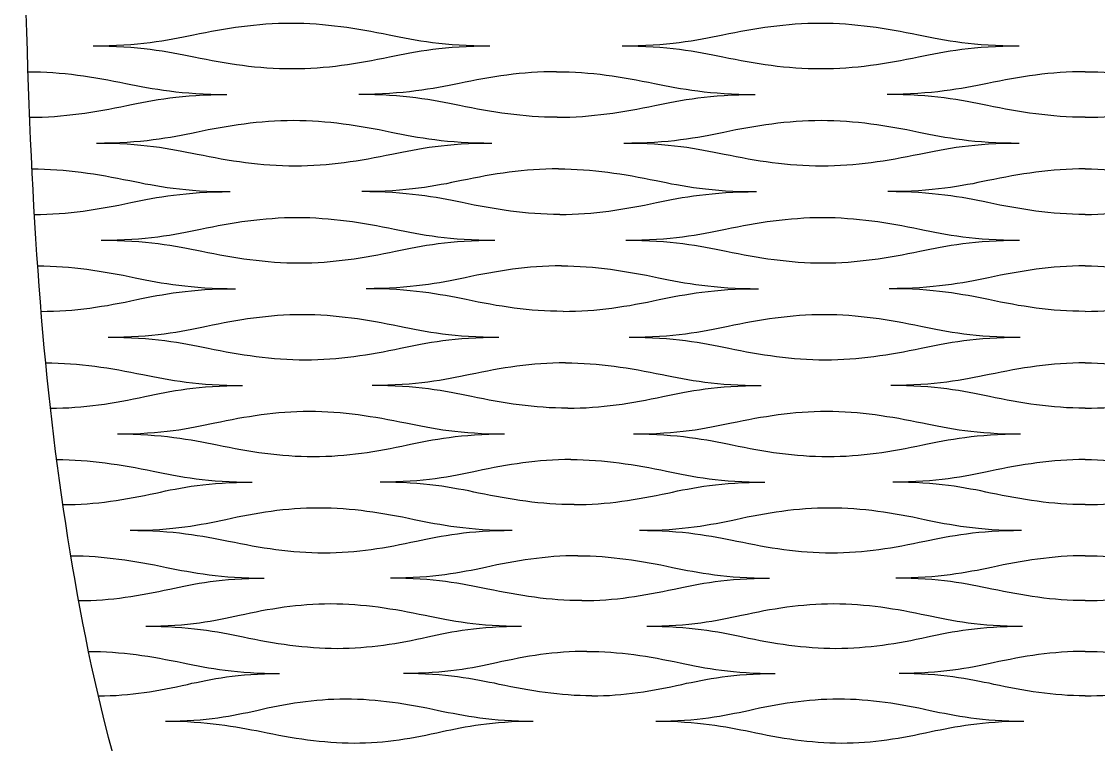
# Model space of a CAD drawing. Extents: x -15.8 to 22.7, y 5.7 to 11.5.
# Drawn here: x 1.312 to 3.404, y 7.133 to 8.537 of the extents above; entities that cross this region are included whole.
import ezdxf

# ---------------------------------------------------------------- set-up
doc = ezdxf.new("R2010")
doc.units = 0
doc.layers.add('DEFAULT', color=7, linetype='CONTINUOUS')

msp = doc.modelspace()

# ---------------------------------------------------------------- linework, layer by layer
at = {"layer": 'DEFAULT'}
for points, knots in [([(1.3125, 9.8123), (1.3125, 8.6318), (1.3125, 8.0416), (1.4158, 7.4513), (1.5191, 6.861), (1.7257, 6.2708), (2.552, 5.6805)], [0, 0, 0, 0, 1, 1, 1, 2, 2, 2, 2]), ([(1.4513, 8.4898), (1.5381, 8.4898), (1.5953, 8.5005), (1.6463, 8.5112), (1.7087, 8.5242), (1.7697, 8.5341), (1.8359, 8.5341), (1.9022, 8.5341), (1.9636, 8.5242), (2.0264, 8.5112), (2.0778, 8.5005), (2.1354, 8.4898), (2.2222, 8.4898)], [0, 0, 0, 0, 1, 1, 1, 2, 2, 2, 3, 3, 3, 4, 4, 4, 4]), ([(2.4791, 8.4898), (2.5658, 8.4898), (2.6232, 8.5005), (2.6743, 8.5112), (2.7368, 8.5242), (2.7979, 8.5341), (2.8642, 8.5341), (2.9305, 8.5341), (2.9917, 8.5242), (3.0544, 8.5112), (3.1057, 8.5005), (3.1632, 8.4898), (3.2499, 8.4898)], [0, 0, 0, 0, 1, 1, 1, 2, 2, 2, 3, 3, 3, 4, 4, 4, 4]), ([(1.4513, 8.4898), (1.5381, 8.4898), (1.5959, 8.479), (1.6474, 8.4684), (1.7104, 8.4554), (1.7718, 8.4455), (1.8379, 8.4455), (1.9041, 8.4455), (1.965, 8.4554), (2.0272, 8.4684), (2.0782, 8.479), (2.1354, 8.4898), (2.2222, 8.4898)], [0, 0, 0, 0, 1, 1, 1, 2, 2, 2, 3, 3, 3, 4, 4, 4, 4]), ([(2.4791, 8.4898), (2.5658, 8.4898), (2.6234, 8.479), (2.6748, 8.4684), (2.7375, 8.4554), (2.7987, 8.4455), (2.8649, 8.4455), (2.9311, 8.4455), (2.9921, 8.4554), (3.0546, 8.4684), (3.1058, 8.479), (3.1632, 8.4898), (3.2499, 8.4898)], [0, 0, 0, 0, 1, 1, 1, 2, 2, 2, 3, 3, 3, 4, 4, 4, 4]), ([(1.3247, 8.4396), (1.3909, 8.4396), (1.4523, 8.4297), (1.5153, 8.4168), (1.5668, 8.4061), (1.6245, 8.3954), (1.7111, 8.3954)], [0, 0, 0, 0, 1, 1, 1, 2, 2, 2, 2]), ([(2.3515, 8.4396), (2.2854, 8.4396), (2.2244, 8.4297), (2.1622, 8.4168), (2.1113, 8.4061), (2.0541, 8.3954), (1.9676, 8.3954)], [0, 0, 0, 0, 1, 1, 1, 2, 2, 2, 2]), ([(2.3515, 8.4396), (2.4177, 8.4396), (2.479, 8.4297), (2.5417, 8.4168), (2.593, 8.4061), (2.6505, 8.3954), (2.7371, 8.3954)], [0, 0, 0, 0, 1, 1, 1, 2, 2, 2, 2]), ([(3.3784, 8.4396), (3.3122, 8.4396), (3.2511, 8.4297), (3.1886, 8.4168), (3.1375, 8.4061), (3.0802, 8.3954), (2.9936, 8.3954)], [0, 0, 0, 0, 1, 1, 1, 2, 2, 2, 2]), ([(3.3784, 8.4396), (3.4446, 8.4396), (3.5056, 8.4297), (3.5681, 8.4168), (3.6193, 8.4061), (3.6766, 8.3954), (3.7631, 8.3954)], [0, 0, 0, 0, 1, 1, 1, 2, 2, 2, 2]), ([(1.3279, 8.3511), (1.394, 8.3511), (1.4546, 8.361), (1.5167, 8.374), (1.5675, 8.3846), (1.6245, 8.3954), (1.7111, 8.3954)], [0, 0, 0, 0, 1, 1, 1, 2, 2, 2, 2]), ([(2.3531, 8.3511), (2.2871, 8.3511), (2.2259, 8.361), (2.1631, 8.374), (2.1118, 8.3846), (2.0541, 8.3954), (1.9676, 8.3954)], [0, 0, 0, 0, 1, 1, 1, 2, 2, 2, 2]), ([(2.3531, 8.3511), (2.4192, 8.3511), (2.48, 8.361), (2.5423, 8.374), (2.5933, 8.3846), (2.6505, 8.3954), (2.7371, 8.3954)], [0, 0, 0, 0, 1, 1, 1, 2, 2, 2, 2]), ([(3.3784, 8.3511), (3.3123, 8.3511), (3.2513, 8.361), (3.1888, 8.374), (3.1376, 8.3846), (3.0802, 8.3954), (2.9936, 8.3954)], [0, 0, 0, 0, 1, 1, 1, 2, 2, 2, 2]), ([(3.3784, 8.3511), (3.4445, 8.3511), (3.5055, 8.361), (3.568, 8.374), (3.6192, 8.3846), (3.6766, 8.3954), (3.7631, 8.3954)], [0, 0, 0, 0, 1, 1, 1, 2, 2, 2, 2]), ([(1.4578, 8.301), (1.5442, 8.301), (1.6011, 8.3117), (1.6519, 8.3223), (1.7139, 8.3353), (1.7746, 8.3452), (1.8407, 8.3452), (1.9067, 8.3452), (1.968, 8.3353), (2.0307, 8.3223), (2.0821, 8.3117), (2.1396, 8.301), (2.226, 8.301)], [0, 0, 0, 0, 1, 1, 1, 2, 2, 2, 3, 3, 3, 4, 4, 4, 4]), ([(2.4821, 8.301), (2.5685, 8.301), (2.6256, 8.3117), (2.6766, 8.3223), (2.7388, 8.3353), (2.7997, 8.3452), (2.8658, 8.3452), (2.9319, 8.3452), (2.993, 8.3353), (3.0554, 8.3223), (3.1066, 8.3117), (3.1639, 8.301), (3.2503, 8.301)], [0, 0, 0, 0, 1, 1, 1, 2, 2, 2, 3, 3, 3, 4, 4, 4, 4]), ([(1.4578, 8.301), (1.5442, 8.301), (1.602, 8.2902), (1.6535, 8.2796), (1.7164, 8.2666), (1.7777, 8.2568), (1.8437, 8.2568), (1.9096, 8.2568), (1.9701, 8.2666), (2.032, 8.2796), (2.0827, 8.2902), (2.1396, 8.301), (2.226, 8.301)], [0, 0, 0, 0, 1, 1, 1, 2, 2, 2, 3, 3, 3, 4, 4, 4, 4]), ([(2.4821, 8.301), (2.5685, 8.301), (2.626, 8.2902), (2.6772, 8.2796), (2.7398, 8.2666), (2.8009, 8.2568), (2.8668, 8.2568), (2.9327, 8.2568), (2.9935, 8.2666), (3.0558, 8.2796), (3.1067, 8.2902), (3.1639, 8.301), (3.2503, 8.301)], [0, 0, 0, 0, 1, 1, 1, 2, 2, 2, 3, 3, 3, 4, 4, 4, 4]), ([(1.3324, 8.2509), (1.3983, 8.2509), (1.4597, 8.241), (1.5226, 8.228), (1.5741, 8.2174), (1.6317, 8.2066), (1.7179, 8.2066)], [0, 0, 0, 0, 1, 1, 1, 2, 2, 2, 2]), ([(2.3554, 8.2509), (2.2895, 8.2509), (2.2289, 8.241), (2.167, 8.228), (2.1164, 8.2174), (2.0596, 8.2066), (1.9734, 8.2066)], [0, 0, 0, 0, 1, 1, 1, 2, 2, 2, 2]), ([(2.3554, 8.2509), (2.4213, 8.2509), (2.4824, 8.241), (2.545, 8.228), (2.5962, 8.2174), (2.6535, 8.2066), (2.7397, 8.2066)], [0, 0, 0, 0, 1, 1, 1, 2, 2, 2, 2]), ([(3.3784, 8.2509), (3.3124, 8.2509), (3.2516, 8.241), (3.1894, 8.228), (3.1385, 8.2174), (3.0814, 8.2066), (2.9952, 8.2066)], [0, 0, 0, 0, 1, 1, 1, 2, 2, 2, 2]), ([(3.3784, 8.2509), (3.4443, 8.2509), (3.5052, 8.241), (3.5674, 8.228), (3.6183, 8.2174), (3.6753, 8.2066), (3.7616, 8.2066)], [0, 0, 0, 0, 1, 1, 1, 2, 2, 2, 2]), ([(1.3371, 8.1624), (1.4029, 8.1624), (1.4631, 8.1723), (1.5247, 8.1853), (1.5751, 8.1959), (1.6317, 8.2066), (1.7179, 8.2066)], [0, 0, 0, 0, 1, 1, 1, 2, 2, 2, 2]), ([(2.3578, 8.1624), (2.292, 8.1624), (2.231, 8.1723), (2.1684, 8.1853), (2.1171, 8.1959), (2.0596, 8.2066), (1.9734, 8.2066)], [0, 0, 0, 0, 1, 1, 1, 2, 2, 2, 2]), ([(2.3578, 8.1624), (2.4235, 8.1624), (2.484, 8.1723), (2.5459, 8.1853), (2.5966, 8.1959), (2.6535, 8.2066), (2.7397, 8.2066)], [0, 0, 0, 0, 1, 1, 1, 2, 2, 2, 2]), ([(3.3784, 8.1624), (3.3126, 8.1624), (3.2519, 8.1723), (3.1896, 8.1853), (3.1386, 8.1959), (3.0814, 8.2066), (2.9952, 8.2066)], [0, 0, 0, 0, 1, 1, 1, 2, 2, 2, 2]), ([(3.3784, 8.1624), (3.4442, 8.1624), (3.5049, 8.1723), (3.5672, 8.1853), (3.6181, 8.1959), (3.6753, 8.2066), (3.7616, 8.2066)], [0, 0, 0, 0, 1, 1, 1, 2, 2, 2, 2]), ([(1.4672, 8.1123), (1.5532, 8.1123), (1.6097, 8.123), (1.6601, 8.1337), (1.7216, 8.1466), (1.7819, 8.1565), (1.8477, 8.1565), (1.9134, 8.1565), (1.9746, 8.1466), (2.0371, 8.1337), (2.0884, 8.123), (2.1457, 8.1123), (2.2317, 8.1123)], [0, 0, 0, 0, 1, 1, 1, 2, 2, 2, 3, 3, 3, 4, 4, 4, 4]), ([(2.4865, 8.1123), (2.5725, 8.1123), (2.6293, 8.123), (2.6799, 8.1337), (2.7418, 8.1466), (2.8024, 8.1565), (2.8681, 8.1565), (2.9339, 8.1565), (2.9948, 8.1466), (3.057, 8.1337), (3.1079, 8.123), (3.165, 8.1123), (3.251, 8.1123)], [0, 0, 0, 0, 1, 1, 1, 2, 2, 2, 3, 3, 3, 4, 4, 4, 4]), ([(1.4672, 8.1123), (1.5532, 8.1123), (1.6109, 8.1016), (1.6624, 8.091), (1.7253, 8.078), (1.7864, 8.0681), (1.852, 8.0681), (1.9176, 8.0681), (1.9776, 8.078), (2.039, 8.091), (2.0892, 8.1016), (2.1457, 8.1123), (2.2317, 8.1123)], [0, 0, 0, 0, 1, 1, 1, 2, 2, 2, 3, 3, 3, 4, 4, 4, 4]), ([(2.4865, 8.1123), (2.5725, 8.1123), (2.6298, 8.1016), (2.6809, 8.091), (2.7432, 8.078), (2.804, 8.0681), (2.8696, 8.0681), (2.9352, 8.0681), (2.9955, 8.078), (3.0574, 8.091), (3.1081, 8.1016), (3.165, 8.1123), (3.251, 8.1123)], [0, 0, 0, 0, 1, 1, 1, 2, 2, 2, 3, 3, 3, 4, 4, 4, 4]), ([(1.3436, 8.0623), (1.4092, 8.0623), (1.4705, 8.0524), (1.5333, 8.0394), (1.5847, 8.0288), (1.6422, 8.0181), (1.7279, 8.0181)], [0, 0, 0, 0, 1, 1, 1, 2, 2, 2, 2]), ([(2.361, 8.0623), (2.2954, 8.0623), (2.2353, 8.0524), (2.174, 8.0394), (2.1238, 8.0288), (2.0675, 8.0181), (1.9818, 8.0181)], [0, 0, 0, 0, 1, 1, 1, 2, 2, 2, 2]), ([(2.361, 8.0623), (2.4266, 8.0623), (2.4875, 8.0524), (2.5498, 8.0394), (2.6008, 8.0288), (2.6579, 8.0181), (2.7436, 8.0181)], [0, 0, 0, 0, 1, 1, 1, 2, 2, 2, 2]), ([(3.3784, 8.0623), (3.3128, 8.0623), (3.2523, 8.0524), (3.1905, 8.0394), (3.1399, 8.0288), (3.0832, 8.0181), (2.9975, 8.0181)], [0, 0, 0, 0, 1, 1, 1, 2, 2, 2, 2]), ([(3.3784, 8.0623), (3.4439, 8.0623), (3.5045, 8.0524), (3.5663, 8.0394), (3.6169, 8.0288), (3.6736, 8.0181), (3.7593, 8.0181)], [0, 0, 0, 0, 1, 1, 1, 2, 2, 2, 2]), ([(1.3504, 7.974), (1.4157, 7.974), (1.4753, 7.9838), (1.5363, 7.9968), (1.5861, 8.0074), (1.6422, 8.0181), (1.7279, 8.0181)], [0, 0, 0, 0, 1, 1, 1, 2, 2, 2, 2]), ([(2.3644, 7.974), (2.299, 7.974), (2.2383, 7.9838), (2.1759, 7.9968), (2.1248, 8.0074), (2.0675, 8.0181), (1.9818, 8.0181)], [0, 0, 0, 0, 1, 1, 1, 2, 2, 2, 2]), ([(2.3644, 7.974), (2.4297, 7.974), (2.4897, 7.9838), (2.5511, 7.9968), (2.6014, 8.0074), (2.6579, 8.0181), (2.7436, 8.0181)], [0, 0, 0, 0, 1, 1, 1, 2, 2, 2, 2]), ([(3.3784, 7.974), (3.313, 7.974), (3.2527, 7.9838), (3.1908, 7.9968), (3.1401, 8.0074), (3.0832, 8.0181), (2.9975, 8.0181)], [0, 0, 0, 0, 1, 1, 1, 2, 2, 2, 2]), ([(3.3784, 7.974), (3.4437, 7.974), (3.5041, 7.9838), (3.566, 7.9968), (3.6167, 8.0074), (3.6736, 8.0181), (3.7593, 8.0181)], [0, 0, 0, 0, 1, 1, 1, 2, 2, 2, 2]), ([(1.4807, 7.9239), (1.5661, 7.9239), (1.6219, 7.9346), (1.6718, 7.9452), (1.7326, 7.9582), (1.7924, 7.9681), (1.8577, 7.9681), (1.923, 7.9681), (1.9839, 7.9582), (2.0463, 7.9452), (2.0973, 7.9346), (2.1544, 7.9239), (2.2398, 7.9239)], [0, 0, 0, 0, 1, 1, 1, 2, 2, 2, 3, 3, 3, 4, 4, 4, 4]), ([(2.4928, 7.9239), (2.5782, 7.9239), (2.6345, 7.9346), (2.6847, 7.9452), (2.746, 7.9582), (2.8061, 7.9681), (2.8715, 7.9681), (2.9368, 7.9681), (2.9973, 7.9582), (3.0592, 7.9452), (3.1098, 7.9346), (3.1665, 7.9239), (3.2519, 7.9239)], [0, 0, 0, 0, 1, 1, 1, 2, 2, 2, 3, 3, 3, 4, 4, 4, 4]), ([(1.4807, 7.9239), (1.5661, 7.9239), (1.6237, 7.9132), (1.675, 7.9026), (1.7377, 7.8897), (1.7986, 7.8799), (1.8637, 7.8799), (1.9288, 7.8799), (1.9881, 7.8897), (2.0488, 7.9026), (2.0985, 7.9132), (2.1544, 7.9239), (2.2398, 7.9239)], [0, 0, 0, 0, 1, 1, 1, 2, 2, 2, 3, 3, 3, 4, 4, 4, 4]), ([(2.4928, 7.9239), (2.5782, 7.9239), (2.6352, 7.9132), (2.686, 7.9026), (2.748, 7.8897), (2.8084, 7.8799), (2.8735, 7.8799), (2.9386, 7.8799), (2.9984, 7.8897), (3.0598, 7.9026), (3.11, 7.9132), (3.1665, 7.9239), (3.2519, 7.9239)], [0, 0, 0, 0, 1, 1, 1, 2, 2, 2, 3, 3, 3, 4, 4, 4, 4]), ([(1.3594, 7.874), (1.4245, 7.874), (1.4855, 7.8641), (1.5482, 7.8512), (1.5995, 7.8407), (1.6567, 7.83), (1.7417, 7.83)], [0, 0, 0, 0, 1, 1, 1, 2, 2, 2, 2]), ([(2.3689, 7.874), (2.3038, 7.874), (2.2443, 7.8641), (2.1837, 7.8512), (2.1341, 7.8407), (2.0785, 7.83), (1.9935, 7.83)], [0, 0, 0, 0, 1, 1, 1, 2, 2, 2, 2]), ([(2.3689, 7.874), (2.434, 7.874), (2.4945, 7.8641), (2.5565, 7.8512), (2.6072, 7.8407), (2.6639, 7.83), (2.7489, 7.83)], [0, 0, 0, 0, 1, 1, 1, 2, 2, 2, 2]), ([(3.3784, 7.874), (3.3133, 7.874), (3.2533, 7.8641), (3.192, 7.8512), (3.1418, 7.8407), (3.0857, 7.83), (3.0007, 7.83)], [0, 0, 0, 0, 1, 1, 1, 2, 2, 2, 2]), ([(3.3784, 7.874), (3.4434, 7.874), (3.5035, 7.8641), (3.5648, 7.8512), (3.6149, 7.8407), (3.6711, 7.83), (3.7561, 7.83)], [0, 0, 0, 0, 1, 1, 1, 2, 2, 2, 2]), ([(1.3686, 7.7859), (1.4334, 7.7859), (1.4922, 7.7958), (1.5522, 7.8087), (1.6014, 7.8193), (1.6567, 7.83), (1.7417, 7.83)], [0, 0, 0, 0, 1, 1, 1, 2, 2, 2, 2]), ([(2.3735, 7.7859), (2.3087, 7.7859), (2.2484, 7.7958), (2.1863, 7.8087), (2.1355, 7.8193), (2.0785, 7.83), (1.9935, 7.83)], [0, 0, 0, 0, 1, 1, 1, 2, 2, 2, 2]), ([(2.3735, 7.7859), (2.4383, 7.7859), (2.4976, 7.7958), (2.5583, 7.8087), (2.608, 7.8193), (2.6639, 7.83), (2.7489, 7.83)], [0, 0, 0, 0, 1, 1, 1, 2, 2, 2, 2]), ([(3.3784, 7.7859), (3.3136, 7.7859), (3.2538, 7.7958), (3.1924, 7.8087), (3.1421, 7.8193), (3.0857, 7.83), (3.0007, 7.83)], [0, 0, 0, 0, 1, 1, 1, 2, 2, 2, 2]), ([(3.3784, 7.7859), (3.4431, 7.7859), (3.503, 7.7958), (3.5644, 7.8087), (3.6146, 7.8193), (3.6711, 7.83), (3.7561, 7.83)], [0, 0, 0, 0, 1, 1, 1, 2, 2, 2, 2]), ([(1.4991, 7.736), (1.5837, 7.736), (1.6387, 7.7467), (1.6878, 7.7573), (1.7478, 7.7702), (1.8068, 7.78), (1.8715, 7.78), (1.9363, 7.78), (1.9968, 7.7702), (2.0588, 7.7573), (2.1095, 7.7467), (2.1663, 7.736), (2.2508, 7.736)], [0, 0, 0, 0, 1, 1, 1, 2, 2, 2, 3, 3, 3, 4, 4, 4, 4]), ([(2.5014, 7.736), (2.586, 7.736), (2.6416, 7.7467), (2.6912, 7.7573), (2.7518, 7.7702), (2.8113, 7.78), (2.8761, 7.78), (2.9408, 7.78), (3.0008, 7.7702), (3.0622, 7.7573), (3.1124, 7.7467), (3.1685, 7.736), (3.2531, 7.736)], [0, 0, 0, 0, 1, 1, 1, 2, 2, 2, 3, 3, 3, 4, 4, 4, 4]), ([(1.4991, 7.736), (1.5837, 7.736), (1.641, 7.7253), (1.6922, 7.7148), (1.7546, 7.7019), (1.8151, 7.6921), (1.8795, 7.6921), (1.9439, 7.6921), (2.0024, 7.7019), (2.0622, 7.7148), (2.1111, 7.7253), (2.1663, 7.736), (2.2508, 7.736)], [0, 0, 0, 0, 1, 1, 1, 2, 2, 2, 3, 3, 3, 4, 4, 4, 4]), ([(2.5014, 7.736), (2.586, 7.736), (2.6426, 7.7253), (2.693, 7.7148), (2.7545, 7.7019), (2.8143, 7.6921), (2.8787, 7.6921), (2.9432, 7.6921), (3.0023, 7.7019), (3.063, 7.7148), (3.1127, 7.7253), (3.1685, 7.736), (3.2531, 7.736)], [0, 0, 0, 0, 1, 1, 1, 2, 2, 2, 3, 3, 3, 4, 4, 4, 4]), ([(1.3807, 7.6863), (1.4451, 7.6863), (1.5058, 7.6765), (1.5682, 7.6636), (1.6192, 7.6531), (1.6761, 7.6424), (1.7602, 7.6424)], [0, 0, 0, 0, 1, 1, 1, 2, 2, 2, 2]), ([(2.3795, 7.6863), (2.3152, 7.6863), (2.2565, 7.6765), (2.1967, 7.6636), (2.1479, 7.6531), (2.0932, 7.6424), (2.0091, 7.6424)], [0, 0, 0, 0, 1, 1, 1, 2, 2, 2, 2]), ([(2.3795, 7.6863), (2.4439, 7.6863), (2.504, 7.6765), (2.5655, 7.6636), (2.6158, 7.6531), (2.672, 7.6424), (2.756, 7.6424)], [0, 0, 0, 0, 1, 1, 1, 2, 2, 2, 2]), ([(3.3784, 7.6863), (3.314, 7.6863), (3.2546, 7.6765), (3.194, 7.6636), (3.1444, 7.6531), (3.089, 7.6424), (3.005, 7.6424)], [0, 0, 0, 0, 1, 1, 1, 2, 2, 2, 2]), ([(3.3784, 7.6863), (3.4427, 7.6863), (3.5022, 7.6765), (3.5627, 7.6636), (3.6123, 7.6531), (3.6678, 7.6424), (3.7518, 7.6424)], [0, 0, 0, 0, 1, 1, 1, 2, 2, 2, 2]), ([(1.3928, 7.5986), (1.4568, 7.5986), (1.5145, 7.6084), (1.5735, 7.6212), (1.6217, 7.6318), (1.6761, 7.6424), (1.7602, 7.6424)], [0, 0, 0, 0, 1, 1, 1, 2, 2, 2, 2]), ([(2.3856, 7.5986), (2.3216, 7.5986), (2.2618, 7.6084), (2.2002, 7.6212), (2.1498, 7.6318), (2.0932, 7.6424), (2.0091, 7.6424)], [0, 0, 0, 0, 1, 1, 1, 2, 2, 2, 2]), ([(2.3856, 7.5986), (2.4496, 7.5986), (2.508, 7.6084), (2.5678, 7.6212), (2.6168, 7.6318), (2.672, 7.6424), (2.756, 7.6424)], [0, 0, 0, 0, 1, 1, 1, 2, 2, 2, 2]), ([(3.3784, 7.5986), (3.3144, 7.5986), (3.2553, 7.6084), (3.1946, 7.6212), (3.1449, 7.6318), (3.089, 7.6424), (3.005, 7.6424)], [0, 0, 0, 0, 1, 1, 1, 2, 2, 2, 2]), ([(3.3784, 7.5986), (3.4424, 7.5986), (3.5015, 7.6084), (3.5622, 7.6212), (3.6119, 7.6318), (3.6678, 7.6424), (3.7518, 7.6424)], [0, 0, 0, 0, 1, 1, 1, 2, 2, 2, 2]), ([(1.5233, 7.5488), (1.6068, 7.5488), (1.6608, 7.5595), (1.709, 7.57), (1.7678, 7.5829), (1.8258, 7.5927), (1.8898, 7.5927), (1.9537, 7.5927), (2.0138, 7.5829), (2.0753, 7.57), (2.1257, 7.5595), (2.1819, 7.5488), (2.2653, 7.5488)], [0, 0, 0, 0, 1, 1, 1, 2, 2, 2, 3, 3, 3, 4, 4, 4, 4]), ([(2.5127, 7.5488), (2.5962, 7.5488), (2.6509, 7.5595), (2.6998, 7.57), (2.7595, 7.5829), (2.8182, 7.5927), (2.8822, 7.5927), (2.9461, 7.5927), (3.0055, 7.5829), (3.0661, 7.57), (3.1158, 7.5595), (3.1712, 7.5488), (3.2547, 7.5488)], [0, 0, 0, 0, 1, 1, 1, 2, 2, 2, 3, 3, 3, 4, 4, 4, 4]), ([(1.5233, 7.5488), (1.6068, 7.5488), (1.6638, 7.5382), (1.7145, 7.5278), (1.7766, 7.515), (1.8365, 7.5052), (1.9, 7.5052), (1.9635, 7.5052), (2.021, 7.515), (2.0797, 7.5278), (2.1277, 7.5382), (2.1819, 7.5488), (2.2653, 7.5488)], [0, 0, 0, 0, 1, 1, 1, 2, 2, 2, 3, 3, 3, 4, 4, 4, 4]), ([(2.5127, 7.5488), (2.5962, 7.5488), (2.6522, 7.5382), (2.7021, 7.5278), (2.763, 7.515), (2.8221, 7.5052), (2.8856, 7.5052), (2.9491, 7.5052), (3.0074, 7.515), (3.0672, 7.5278), (3.1161, 7.5382), (3.1712, 7.5488), (3.2547, 7.5488)], [0, 0, 0, 0, 1, 1, 1, 2, 2, 2, 3, 3, 3, 4, 4, 4, 4]), ([(1.4083, 7.4994), (1.4718, 7.4994), (1.5321, 7.4896), (1.594, 7.4768), (1.6446, 7.4664), (1.7011, 7.4558), (1.7839, 7.4558)], [0, 0, 0, 0, 1, 1, 1, 2, 2, 2, 2]), ([(2.3933, 7.4994), (2.3298, 7.4994), (2.2721, 7.4896), (2.2136, 7.4768), (2.1656, 7.4664), (2.112, 7.4558), (2.0292, 7.4558)], [0, 0, 0, 0, 1, 1, 1, 2, 2, 2, 2]), ([(2.3933, 7.4994), (2.4568, 7.4994), (2.5162, 7.4896), (2.577, 7.4768), (2.6268, 7.4664), (2.6823, 7.4558), (2.7651, 7.4558)], [0, 0, 0, 0, 1, 1, 1, 2, 2, 2, 2]), ([(3.3784, 7.4994), (3.3149, 7.4994), (3.2563, 7.4896), (3.1966, 7.4768), (3.1478, 7.4664), (3.0932, 7.4558), (3.0104, 7.4558)], [0, 0, 0, 0, 1, 1, 1, 2, 2, 2, 2]), ([(3.3784, 7.4994), (3.4419, 7.4994), (3.5004, 7.4896), (3.5601, 7.4768), (3.609, 7.4664), (3.6635, 7.4558), (3.7464, 7.4558)], [0, 0, 0, 0, 1, 1, 1, 2, 2, 2, 2]), ([(1.4235, 7.4122), (1.4865, 7.4122), (1.543, 7.4219), (1.6006, 7.4347), (1.6478, 7.4452), (1.7011, 7.4558), (1.7839, 7.4558)], [0, 0, 0, 0, 1, 1, 1, 2, 2, 2, 2]), ([(2.4009, 7.4122), (2.338, 7.4122), (2.2789, 7.4219), (2.2179, 7.4347), (2.168, 7.4452), (2.112, 7.4558), (2.0292, 7.4558)], [0, 0, 0, 0, 1, 1, 1, 2, 2, 2, 2]), ([(2.4009, 7.4122), (2.4639, 7.4122), (2.5213, 7.4219), (2.58, 7.4347), (2.6281, 7.4452), (2.6823, 7.4558), (2.7651, 7.4558)], [0, 0, 0, 0, 1, 1, 1, 2, 2, 2, 2]), ([(3.3784, 7.4122), (3.3154, 7.4122), (3.2572, 7.4219), (3.1973, 7.4347), (3.1483, 7.4452), (3.0932, 7.4558), (3.0104, 7.4558)], [0, 0, 0, 0, 1, 1, 1, 2, 2, 2, 2]), ([(3.3784, 7.4122), (3.4414, 7.4122), (3.4996, 7.4219), (3.5594, 7.4347), (3.6084, 7.4452), (3.6635, 7.4558), (3.7464, 7.4558)], [0, 0, 0, 0, 1, 1, 1, 2, 2, 2, 2]), ([(1.5538, 7.3627), (1.6359, 7.3627), (1.6886, 7.3733), (1.7357, 7.3838), (1.7932, 7.3966), (1.85, 7.4063), (1.913, 7.4063), (1.9759, 7.4063), (2.0353, 7.3966), (2.0962, 7.3838), (2.146, 7.3733), (2.2015, 7.3627), (2.2836, 7.3627)], [0, 0, 0, 0, 1, 1, 1, 2, 2, 2, 3, 3, 3, 4, 4, 4, 4]), ([(2.5269, 7.3627), (2.609, 7.3627), (2.6627, 7.3733), (2.7107, 7.3838), (2.7693, 7.3966), (2.8269, 7.4063), (2.8899, 7.4063), (2.9529, 7.4063), (3.0114, 7.3966), (3.0711, 7.3838), (3.12, 7.3733), (3.1746, 7.3627), (3.2567, 7.3627)], [0, 0, 0, 0, 1, 1, 1, 2, 2, 2, 3, 3, 3, 4, 4, 4, 4]), ([(1.5538, 7.3627), (1.6359, 7.3627), (1.6924, 7.3522), (1.7427, 7.3418), (1.8042, 7.3292), (1.8634, 7.3195), (1.9258, 7.3195), (1.9882, 7.3195), (2.0443, 7.3292), (2.1016, 7.3418), (2.1485, 7.3522), (2.2015, 7.3627), (2.2836, 7.3627)], [0, 0, 0, 0, 1, 1, 1, 2, 2, 2, 3, 3, 3, 4, 4, 4, 4]), ([(2.5269, 7.3627), (2.609, 7.3627), (2.6643, 7.3522), (2.7135, 7.3418), (2.7736, 7.3292), (2.8318, 7.3195), (2.8942, 7.3195), (2.9566, 7.3195), (3.0137, 7.3292), (3.0724, 7.3418), (3.1205, 7.3522), (3.1746, 7.3627), (3.2567, 7.3627)], [0, 0, 0, 0, 1, 1, 1, 2, 2, 2, 3, 3, 3, 4, 4, 4, 4]), ([(1.4429, 7.3137), (1.5053, 7.3137), (1.565, 7.304), (1.6263, 7.2914), (1.6765, 7.281), (1.7323, 7.2705), (1.8136, 7.2705)], [0, 0, 0, 0, 1, 1, 1, 2, 2, 2, 2]), ([(2.4107, 7.3137), (2.3483, 7.3137), (2.2918, 7.304), (2.2347, 7.2914), (2.1879, 7.281), (2.1356, 7.2705), (2.0543, 7.2705)], [0, 0, 0, 0, 1, 1, 1, 2, 2, 2, 2]), ([(2.4107, 7.3137), (2.473, 7.3137), (2.5316, 7.304), (2.5916, 7.2914), (2.6406, 7.281), (2.6953, 7.2705), (2.7765, 7.2705)], [0, 0, 0, 0, 1, 1, 1, 2, 2, 2, 2]), ([(3.3784, 7.3137), (3.316, 7.3137), (3.2585, 7.304), (3.1999, 7.2914), (3.152, 7.281), (3.0985, 7.2705), (3.0173, 7.2705)], [0, 0, 0, 0, 1, 1, 1, 2, 2, 2, 2]), ([(3.3784, 7.3137), (3.4408, 7.3137), (3.4983, 7.304), (3.5568, 7.2914), (3.6047, 7.281), (3.6582, 7.2705), (3.7395, 7.2705)], [0, 0, 0, 0, 1, 1, 1, 2, 2, 2, 2]), ([(1.462, 7.2272), (1.5238, 7.2272), (1.5787, 7.2369), (1.6347, 7.2496), (1.6805, 7.26), (1.7323, 7.2705), (1.8136, 7.2705)], [0, 0, 0, 0, 1, 1, 1, 2, 2, 2, 2]), ([(2.4202, 7.2272), (2.3585, 7.2272), (2.3003, 7.2369), (2.2402, 7.2496), (2.1909, 7.26), (2.1356, 7.2705), (2.0543, 7.2705)], [0, 0, 0, 0, 1, 1, 1, 2, 2, 2, 2]), ([(2.4202, 7.2272), (2.482, 7.2272), (2.538, 7.2369), (2.5953, 7.2496), (2.6423, 7.26), (2.6953, 7.2705), (2.7765, 7.2705)], [0, 0, 0, 0, 1, 1, 1, 2, 2, 2, 2]), ([(3.3784, 7.2272), (3.3166, 7.2272), (3.2596, 7.2369), (3.2008, 7.2496), (3.1527, 7.26), (3.0985, 7.2705), (3.0173, 7.2705)], [0, 0, 0, 0, 1, 1, 1, 2, 2, 2, 2]), ([(3.3784, 7.2272), (3.4401, 7.2272), (3.4972, 7.2369), (3.556, 7.2496), (3.6041, 7.26), (3.6582, 7.2705), (3.7395, 7.2705)], [0, 0, 0, 0, 1, 1, 1, 2, 2, 2, 2]), ([(1.5919, 7.1782), (1.6723, 7.1782), (1.7235, 7.1887), (1.7692, 7.1991), (1.825, 7.2118), (1.8803, 7.2215), (1.9421, 7.2215), (2.0038, 7.2215), (2.0623, 7.2118), (2.1223, 7.1991), (2.1715, 7.1887), (2.2261, 7.1782), (2.3065, 7.1782)], [0, 0, 0, 0, 1, 1, 1, 2, 2, 2, 3, 3, 3, 4, 4, 4, 4]), ([(2.5447, 7.1782), (2.6251, 7.1782), (2.6774, 7.1887), (2.7243, 7.1991), (2.7815, 7.2118), (2.8379, 7.2215), (2.8996, 7.2215), (2.9613, 7.2215), (3.0188, 7.2118), (3.0774, 7.1991), (3.1254, 7.1887), (3.1789, 7.1782), (3.2593, 7.1782)], [0, 0, 0, 0, 1, 1, 1, 2, 2, 2, 3, 3, 3, 4, 4, 4, 4]), ([(1.5919, 7.1782), (1.6723, 7.1782), (1.7282, 7.1679), (1.778, 7.1577), (1.8389, 7.1452), (1.8973, 7.1357), (1.9583, 7.1356), (2.0193, 7.1356), (2.0737, 7.1452), (2.1292, 7.1577), (2.1746, 7.1679), (2.2261, 7.1782), (2.3065, 7.1782)], [0, 0, 0, 0, 1, 1, 1, 2, 2, 2, 3, 3, 3, 4, 4, 4, 4]), ([(2.5447, 7.1782), (2.6251, 7.1782), (2.6795, 7.1679), (2.7279, 7.1577), (2.7869, 7.1452), (2.844, 7.1357), (2.905, 7.1356), (2.966, 7.1356), (3.0217, 7.1452), (3.079, 7.1577), (3.1259, 7.1679), (3.1789, 7.1782), (3.2593, 7.1782)], [0, 0, 0, 0, 1, 1, 1, 2, 2, 2, 3, 3, 3, 4, 4, 4, 4])]:
    msp.add_open_spline(points, degree=3, knots=knots, dxfattribs=at)

doc.saveas('drawing.dxf')
